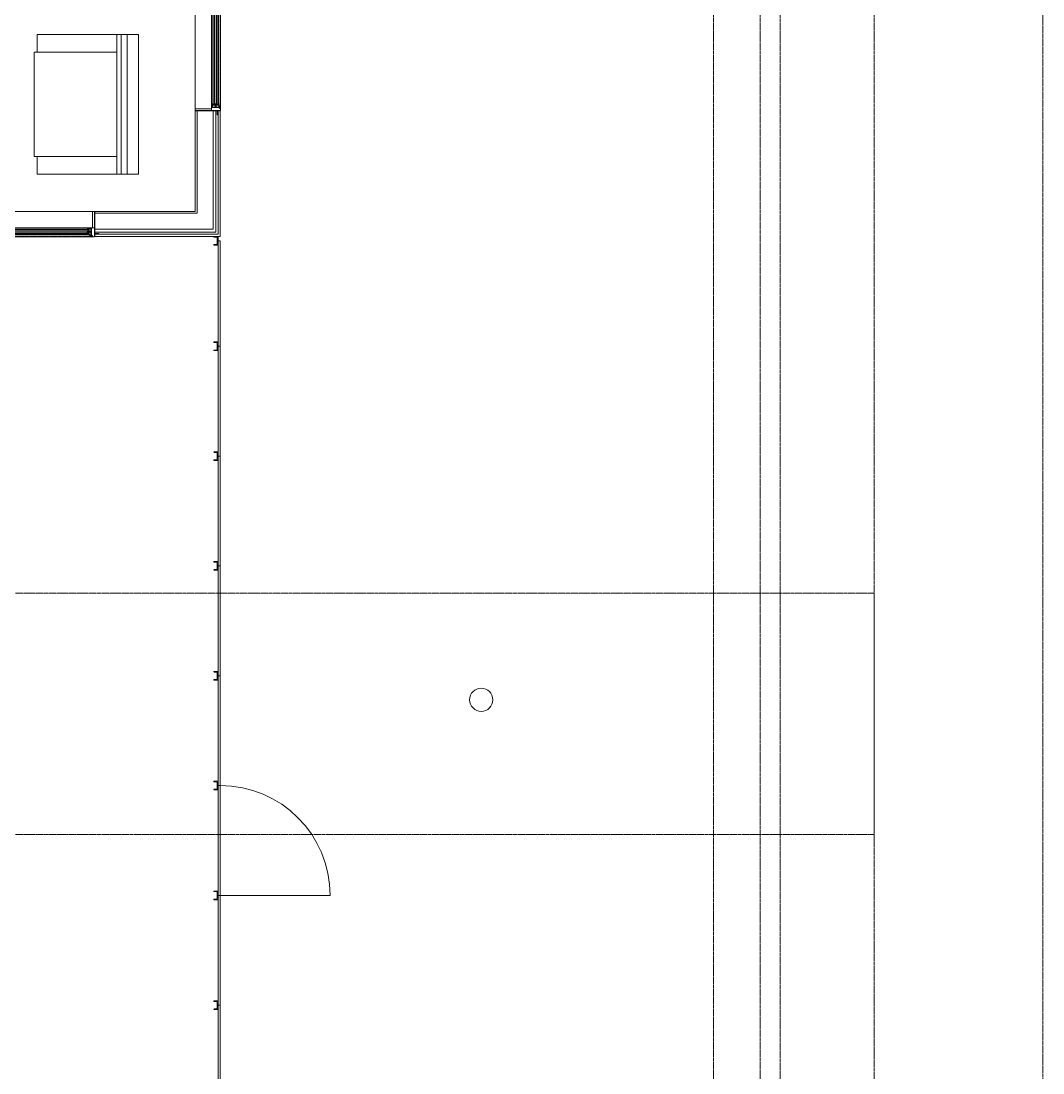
# Model space of a CAD drawing. Header units: inches. Extents: x -4010 to -1814, y 9846 to 12241.
# Drawn here: x -2165.4 to -1813.5, y 10988.2 to 11350.5 of the extents above; entities that cross this region are included whole.
import ezdxf

# ---------------------------------------------------------------- set-up
doc = ezdxf.new("R2010")
doc.units = ezdxf.units.IN
doc.header["$MEASUREMENT"] = 0
for name, pattern in [('Aligning Line 1_8_', [0.25, 0.125, -0.125]), ('Aligning Line 1_8__2_', [0.25, 0.125, -0.125]), ('Dash', [0.25, 0.125, -0.125])]:
    doc.linetypes.add(name, pattern=pattern)
for name, color, linetype, lineweight in [('0-1', 7, 'Continuous', 5), ('0-2', 7, 'Continuous', 9), ('A-DETL-GENF-HDLN-1', 7, 'Dash', 9), ('A-DETL-GENF-HDLN-2', 1, 'Continuous', 18), ('A-DOOR-OPNG-1', 7, 'Continuous', 9), ('A-GLAZ', 151, 'Continuous', 18), ('A-GLAZ-1', 10, 'Continuous', 30), ('A-GLAZ-2', 7, 'Continuous', 9), ('A-GLAZ-CURT-1', 7, 'Continuous', 9), ('A-GLAZ-CWMG-1', 7, 'Continuous', 9), ('A-WALL-1', 7, 'Continuous', 9), ('A-WALL-2', 250, 'Continuous', 18), ('E-LITE-EQPM-1', 7, 'Continuous', 9), ('G-ANNO-SYMB', 111, 'Aligning Line 1_8_', 9), ('G-ANNO-SYMB-1', 147, 'Aligning Line 1_8_', 9), ('G-ANNO-SYMB-2', 147, 'Aligning Line 1_8__2_', 9), ('I-FURN', 30, 'Continuous', 9)]:
    doc.layers.add(name, color=color, linetype=linetype, lineweight=lineweight)

# ---------------------------------------------------------------- blocks, each defined once
blk = doc.blocks.new('Window-Double_Hung-Marvin-Essential - ESDH3066 - 1st Floor-3090114-UNIT PLANS - 1ST FLOOR')
at = {"layer": 'A-DETL-GENF-HDLN-1'}
blk.add_line((16.1, -4.34), (-16.5, -4.34), dxfattribs=at)
at = {"layer": 'A-DETL-GENF-HDLN-2'}
for p, q in [((-17.13, 4.31), (-17.75, 4.31)), ((-17.13, -1.28), (-17.13, 4.31)), ((17.12, 4.31), (17.75, 4.31)), ((17.12, 4.31), (17.12, -1.28)), ((-19.25, -3.36), (-19.25, -3.31)), ((-19.25, -3.31), (-17.9, -3.31)), ((-17.75, -3.36), (-19.25, -3.36)), ((-17.9, -3.31), (-17.9, -3.2)), ((-17.9, -3.2), (-17.75, -3.2)), ((-16.72, -1.31), (-17.75, -1.31)), ((-17.75, -4.41), (-17.75, -1.31)), ((-16.72, -3.9), (-16.72, -1.31)), ((-16.56, -1.66), (-15.34, -1.66)), ((-16.56, -1.66), (-16.56, -2.59)), ((-15.34, -2.59), (-16.56, -2.59)), ((-16.56, -2.88), (-15.34, -2.88)), ((-16.56, -2.88), (-16.56, -3.81)), ((-15.28, -1.77), (-15.94, -1.77)), ((-15.94, -1.77), (-15.94, -2.49)), ((-15.94, -2.49), (-15.28, -2.49)), ((-15.28, -2.99), (-15.94, -2.99)), ((-15.94, -2.99), (-15.94, -3.71)), ((-15.84, -1.79), (-15.84, -2.48)), ((-15.84, -3.01), (-15.84, -3.7)), ((-15.54, -1.92), (-15.54, -2.35)), ((-15.54, -3.13), (-15.54, -3.57)), ((-15.34, -1.66), (-15.28, -1.72)), ((-15.34, -2.59), (-15.28, -2.53)), ((-15.34, -2.88), (-15.28, -2.94)), ((-15.28, -1.72), (-15.28, -1.77)), ((-15.28, -2.49), (-15.28, -2.53)), ((-15.28, -2.94), (-15.28, -2.99)), ((15.34, -1.66), (15.28, -1.72)), ((15.28, -1.72), (15.28, -1.77)), ((15.28, -1.77), (15.94, -1.77)), ((15.28, -2.49), (15.28, -2.53)), ((15.94, -2.49), (15.28, -2.49)), ((15.34, -2.59), (15.28, -2.53)), ((15.34, -2.88), (15.28, -2.94)), ((15.28, -2.94), (15.28, -2.99)), ((15.28, -2.99), (15.94, -2.99)), ((16.56, -1.66), (15.34, -1.66)), ((15.34, -2.59), (16.56, -2.59)), ((16.56, -2.88), (15.34, -2.88)), ((15.54, -1.92), (15.54, -2.35)), ((15.54, -3.13), (15.54, -3.57)), ((15.84, -1.79), (15.84, -2.48)), ((15.84, -3.01), (15.84, -3.7)), ((15.94, -1.77), (15.94, -2.49)), ((15.94, -2.99), (15.94, -3.71)), ((16.56, -1.66), (16.56, -2.59)), ((16.56, -2.88), (16.56, -3.81)), ((16.72, -3.9), (16.72, -1.31)), ((16.72, -1.31), (17.75, -1.31)), ((17.75, -4.41), (17.75, -1.31)), ((17.9, -3.2), (17.75, -3.2)), ((17.75, -3.36), (19.25, -3.36)), ((17.9, -3.31), (17.9, -3.2)), ((19.25, -3.31), (17.9, -3.31)), ((19.25, -3.36), (19.25, -3.31)), ((-17.75, -4.41), (-17.16, -4.41)), ((-17.08, -4), (-17.16, -4.41)), ((-17.08, -4), (-16.19, -4)), ((-16.85, -4.37), (-16.85, -4)), ((-16.3, -4.37), (-16.85, -4.37)), ((-16.38, -3.9), (-16.72, -3.9)), ((-15.34, -3.81), (-16.56, -3.81)), ((-16.38, -4), (-16.38, -3.9)), ((-16.18, -4.14), (-16.3, -4.14)), ((-16.3, -4.14), (-16.3, -4.37)), ((-16.19, -4), (-16.19, -4.09)), ((-16.19, -4.09), (-16.1, -4.09)), ((-16.18, -4.34), (-16.18, -4.14)), ((-16.18, -4.34), (-16.1, -4.34)), ((-16.1, -4.09), (-16.1, -4.34)), ((-15.94, -3.71), (-15.28, -3.71)), ((-15.34, -3.81), (-15.28, -3.75)), ((-15.28, -3.71), (-15.28, -3.75)), ((15.28, -3.71), (15.28, -3.75)), ((15.94, -3.71), (15.28, -3.71)), ((15.34, -3.81), (15.28, -3.75)), ((15.34, -3.81), (16.56, -3.81)), ((16.19, -4.09), (16.1, -4.09)), ((16.1, -4.09), (16.1, -4.34)), ((16.18, -4.34), (16.1, -4.34)), ((16.18, -4.34), (16.18, -4.14)), ((16.18, -4.14), (16.3, -4.14)), ((17.08, -4), (16.19, -4)), ((16.19, -4), (16.19, -4.09)), ((16.3, -4.14), (16.3, -4.37)), ((16.3, -4.37), (16.85, -4.37)), ((16.38, -4), (16.38, -3.9)), ((16.38, -3.9), (16.72, -3.9)), ((16.85, -4.37), (16.85, -4)), ((17.08, -4), (17.16, -4.41)), ((17.75, -4.41), (17.16, -4.41))]:
    blk.add_line(p, q, dxfattribs=at)
at = {"layer": 'A-GLAZ'}
for p, q in [((15.84, -1.79), (-15.84, -1.79)), ((15.84, -1.92), (-15.84, -1.92)), ((15.84, -2.35), (-15.84, -2.35)), ((15.84, -2.48), (-15.84, -2.48)), ((15.84, -3.01), (-15.84, -3.01)), ((15.84, -3.13), (-15.84, -3.13)), ((15.84, -3.57), (-15.84, -3.57)), ((15.84, -3.7), (-15.84, -3.7))]:
    blk.add_line(p, q, dxfattribs=at)
at = {"layer": 'A-GLAZ-1'}
for p, q in [((-17.75, -1.28), (-17.75, 4.31)), ((17.75, 4.31), (17.75, -1.28)), ((-17.75, -4.41), (-17.75, -1.31)), ((17.75, -1.31), (17.75, -4.41))]:
    blk.add_line(p, q, dxfattribs=at)
at = {"layer": 'A-GLAZ-2'}
for p, q in [((-17.75, 4.31), (17.75, 4.31)), ((-17.75, -1.31), (17.75, -1.31)), ((17.75, -4.41), (-17.75, -4.41))]:
    blk.add_line(p, q, dxfattribs=at)
blk = doc.blocks.new('Window-Double_Hung-Marvin-Essential - ESDH3066 - 1st Floor-3090113-UNIT PLANS - 1ST FLOOR')
at = {"layer": 'A-DETL-GENF-HDLN-1'}
blk.add_line((16.1, 4.34), (-16.5, 4.34), dxfattribs=at)
at = {"layer": 'A-DETL-GENF-HDLN-2'}
for p, q in [((-17.75, 4.41), (-17.16, 4.41)), ((-17.75, 4.41), (-17.75, 1.31)), ((-17.08, 4), (-17.16, 4.41)), ((-17.08, 4), (-16.19, 4)), ((-16.85, 4.37), (-16.85, 4)), ((-16.3, 4.37), (-16.85, 4.37)), ((-16.38, 3.9), (-16.72, 3.9)), ((-16.72, 3.9), (-16.72, 1.31)), ((-15.34, 3.81), (-16.56, 3.81)), ((-16.56, 2.87), (-16.56, 3.81)), ((-16.38, 4), (-16.38, 3.9)), ((-16.3, 4.14), (-16.3, 4.37)), ((-16.18, 4.14), (-16.3, 4.14)), ((-16.19, 4.09), (-16.1, 4.09)), ((-16.19, 4), (-16.19, 4.09)), ((-16.18, 4.34), (-16.1, 4.34)), ((-16.18, 4.34), (-16.18, 4.14)), ((-16.1, 4.09), (-16.1, 4.34)), ((-15.94, 2.99), (-15.94, 3.71)), ((-15.94, 3.71), (-15.28, 3.71)), ((-15.84, 3.01), (-15.84, 3.7)), ((-15.34, 3.81), (-15.28, 3.75)), ((-15.28, 3.71), (-15.28, 3.75)), ((15.34, 3.81), (15.28, 3.75)), ((15.28, 3.71), (15.28, 3.75)), ((15.94, 3.71), (15.28, 3.71)), ((15.34, 3.81), (16.56, 3.81)), ((15.84, 3.01), (15.84, 3.7)), ((15.94, 2.99), (15.94, 3.71)), ((16.18, 4.34), (16.1, 4.34)), ((16.1, 4.09), (16.1, 4.34)), ((16.19, 4.09), (16.1, 4.09)), ((16.18, 4.34), (16.18, 4.14)), ((16.18, 4.14), (16.3, 4.14)), ((16.19, 4), (16.19, 4.09)), ((17.08, 4), (16.19, 4)), ((16.3, 4.14), (16.3, 4.37)), ((16.3, 4.37), (16.85, 4.37)), ((16.38, 4), (16.38, 3.9)), ((16.38, 3.9), (16.72, 3.9)), ((16.56, 2.87), (16.56, 3.81)), ((16.72, 3.9), (16.72, 1.31)), ((16.85, 4.37), (16.85, 4)), ((17.08, 4), (17.16, 4.41)), ((17.75, 4.41), (17.16, 4.41)), ((17.75, 4.41), (17.75, 1.31)), ((-19.25, 3.36), (-19.25, 3.31)), ((-17.75, 3.36), (-19.25, 3.36)), ((-19.25, 3.31), (-17.9, 3.31)), ((-17.9, 3.31), (-17.9, 3.2)), ((-17.9, 3.2), (-17.75, 3.2)), ((-16.72, 1.31), (-17.75, 1.31)), ((-17.13, 1.28), (-17.13, -4.31)), ((-16.56, 2.87), (-15.34, 2.87)), ((-15.34, 2.59), (-16.56, 2.59)), ((-16.56, 1.66), (-16.56, 2.59)), ((-16.56, 1.66), (-15.34, 1.66)), ((-15.28, 2.99), (-15.94, 2.99)), ((-15.94, 1.77), (-15.94, 2.49)), ((-15.94, 2.49), (-15.28, 2.49)), ((-15.28, 1.77), (-15.94, 1.77)), ((-15.84, 1.79), (-15.84, 2.48)), ((-15.54, 3.13), (-15.54, 3.57)), ((-15.54, 1.92), (-15.54, 2.35)), ((-15.34, 2.87), (-15.28, 2.94)), ((-15.34, 2.59), (-15.28, 2.53)), ((-15.34, 1.66), (-15.28, 1.72)), ((-15.28, 2.94), (-15.28, 2.99)), ((-15.28, 2.49), (-15.28, 2.53)), ((-15.28, 1.72), (-15.28, 1.77)), ((15.28, 2.94), (15.28, 2.99)), ((15.28, 2.99), (15.94, 2.99)), ((15.34, 2.87), (15.28, 2.94)), ((15.34, 2.59), (15.28, 2.53)), ((15.28, 2.49), (15.28, 2.53)), ((15.94, 2.49), (15.28, 2.49)), ((15.28, 1.72), (15.28, 1.77)), ((15.28, 1.77), (15.94, 1.77)), ((15.34, 1.66), (15.28, 1.72)), ((16.56, 2.87), (15.34, 2.87)), ((15.34, 2.59), (16.56, 2.59)), ((16.56, 1.66), (15.34, 1.66)), ((15.54, 3.13), (15.54, 3.57)), ((15.54, 1.92), (15.54, 2.35)), ((15.84, 1.79), (15.84, 2.48)), ((15.94, 1.77), (15.94, 2.49)), ((16.56, 1.66), (16.56, 2.59)), ((16.72, 1.31), (17.75, 1.31)), ((17.12, -4.31), (17.12, 1.28)), ((17.75, 3.36), (19.25, 3.36)), ((17.9, 3.2), (17.75, 3.2)), ((17.9, 3.31), (17.9, 3.2)), ((19.25, 3.31), (17.9, 3.31)), ((19.25, 3.36), (19.25, 3.31)), ((-17.13, -4.31), (-17.75, -4.31)), ((17.12, -4.31), (17.75, -4.31))]:
    blk.add_line(p, q, dxfattribs=at)
at = {"layer": 'A-GLAZ'}
for p, q in [((15.84, 3.7), (-15.84, 3.7)), ((15.84, 3.57), (-15.84, 3.57)), ((15.84, 3.13), (-15.84, 3.13)), ((15.84, 3.01), (-15.84, 3.01)), ((15.84, 2.48), (-15.84, 2.48)), ((15.84, 2.35), (-15.84, 2.35)), ((15.84, 1.92), (-15.84, 1.92)), ((15.84, 1.79), (-15.84, 1.79))]:
    blk.add_line(p, q, dxfattribs=at)
at = {"layer": 'A-GLAZ-1'}
for p, q in [((-17.75, 4.41), (-17.75, 1.31)), ((17.75, 1.31), (17.75, 4.41)), ((-17.75, 1.28), (-17.75, -4.31)), ((17.75, -4.31), (17.75, 1.28))]:
    blk.add_line(p, q, dxfattribs=at)
at = {"layer": 'A-GLAZ-2'}
for p, q in [((17.75, 4.41), (-17.75, 4.41)), ((-17.75, 1.31), (17.75, 1.31)), ((-17.75, -4.31), (17.75, -4.31))]:
    blk.add_line(p, q, dxfattribs=at)
blk = doc.blocks.new('COURTYARD GATE - COURTYARD GATE-2914216-UNIT PLANS - 1ST FLOOR')
at = {"layer": 'A-DOOR-OPNG-1'}
blk.add_line((-18.91, -2.25), (-18.91, -40.07), dxfattribs=at)
blk.add_arc((-18.91, -2.25), 37.82, 270, 0, dxfattribs=at)
blk = doc.blocks.new('Pathway_Cooper_McGraw-Edison _BSC-BRC_Round - Pathway_Cooper_McGraw-Edison _BSC-BRC_Round-2028611-UNIT PLANS - 1ST FLOOR')
at = {"layer": 'E-LITE-EQPM-1'}
for start, end in [(360, 180), (180, 360)]:
    blk.add_arc((0, 0), 4, start, end, dxfattribs=at)
blk = doc.blocks.new('Horizontal_Siding - Horizontal_Siding-2867907-UNIT PLANS - 1ST FLOOR')
at = {"layer": 'A-GLAZ-CURT-1'}
for p, q in [((18.91, -1.5), (-18.91, -1.5)), ((-18.91, -1.5), (-18.91, -2.25)), ((-18.91, -2.25), (18.91, -2.25)), ((18.91, -2.25), (18.91, -1.5))]:
    blk.add_line(p, q, dxfattribs=at)
blk = doc.blocks.new('Horizontal_Siding - Horizontal_Siding-2867908-UNIT PLANS - 1ST FLOOR')
at = {"layer": 'A-GLAZ-CURT-1'}
for p, q in [((18.16, -1.5), (-18.16, -1.5)), ((-18.16, -1.5), (-18.16, -2.25)), ((-18.16, -2.25), (18.16, -2.25)), ((18.16, -2.25), (18.16, -1.5))]:
    blk.add_line(p, q, dxfattribs=at)
blk = doc.blocks.new('Rectangular Mullion - RAILING POST-2669755-UNIT PLANS - 1ST FLOOR')
at = {"layer": 'A-GLAZ-CWMG-1'}
for p, q in [((-1.5, 0), (-1.5, 1.5)), ((-1.5, 1.5), (1.5, 1.5)), ((-1.22, 1.18), (-1.29, 0.21)), ((1.22, 1.18), (-1.22, 1.18)), ((1.29, 0.21), (1.22, 1.18)), ((1.5, 1.5), (1.5, 0))]:
    blk.add_line(p, q, dxfattribs=at)
for centre, radius, start, end in [((-1.5, 0.21), 0.21, 270, 0.528), ((1.5, 0.21), 0.211, 179.472, 270)]:
    blk.add_arc(centre, radius, start, end, dxfattribs=at)
blk = doc.blocks.new('Rectangular Mullion - RAILING POST-2680127-UNIT PLANS - 1ST FLOOR')
at = {"layer": 'A-GLAZ-CWMG-1'}
for p, q in [((-3, 0), (-3, 1.5)), ((-3, 1.5), (0, 1.5)), ((-2.72, 1.18), (-2.79, 0.21)), ((-0.28, 1.18), (-2.72, 1.18)), ((-0.21, 0.21), (-0.28, 1.18)), ((0, 1.5), (0, 0))]:
    blk.add_line(p, q, dxfattribs=at)
for centre, radius, start, end in [((-3, 0.21), 0.21, 270, 0.528), ((0, 0.21), 0.211, 179.472, 270)]:
    blk.add_arc(centre, radius, start, end, dxfattribs=at)
blk = doc.blocks.new('CTR - 1st Phase - Shell_rvt-1-UNIT PLANS - 1ST FLOOR')
at = {"layer": 'A-WALL-1'}
for p, q in [((-2105.45, 11319.64), (-2105.45, 11284.91)), ((-2099.82, 11319.64), (-2099.85, 11319.64)), ((-2096.82, 11284.91), (-2096.82, 11319.64)), ((-2105.45, 11284.91), (-2140.17, 11284.91)), ((-2096.82, 11277.04), (-2096.82, 11284.91)), ((-2140.17, 11279.32), (-2140.17, 11279.29)), ((-2140.17, 11276.29), (-2096.82, 11276.29)), ((-2096.82, 11276.29), (-2096.82, 11277.04))]:
    blk.add_line(p, q, dxfattribs=at)
at = {"layer": 'A-WALL-2'}
for p, q in [((-2104.82, 11319.64), (-2104.82, 11284.91)), ((-2099.32, 11319.64), (-2099.32, 11284.91)), ((-2098.32, 11319.64), (-2098.32, 11284.91)), ((-2097.57, 11319.64), (-2097.57, 11284.91)), ((-2104.82, 11284.29), (-2140.17, 11284.29)), ((-2104.82, 11284.91), (-2104.82, 11284.29)), ((-2099.32, 11284.91), (-2099.32, 11284.29)), ((-2099.32, 11284.29), (-2099.32, 11278.79)), ((-2098.32, 11284.91), (-2098.32, 11278.79)), ((-2097.57, 11284.91), (-2097.57, 11277.79)), ((-2099.32, 11278.79), (-2140.17, 11278.79)), ((-2098.32, 11277.79), (-2140.17, 11277.79)), ((-2097.57, 11277.04), (-2140.17, 11277.04)), ((-2098.32, 11278.79), (-2098.32, 11277.79)), ((-2097.57, 11277.79), (-2097.57, 11277.04))]:
    blk.add_line(p, q, dxfattribs=at)
at = {"layer": 'G-ANNO-SYMB-1'}
blk.add_line((-1926.95, 12240.76), (-1926.95, 9846.26), dxfattribs=at)
at = {"layer": '0-2'}
for name, p, rotation in [('Window-Double_Hung-Marvin-Essential - ESDH3066 - 1st Floor-3090113-UNIT PLANS - 1ST FLOOR', (-2101.14, 11337.39), 269.9999999999988), ('Horizontal_Siding - Horizontal_Siding-2867908-UNIT PLANS - 1ST FLOOR', (-2099.07, 11256.63), 89.99999999999952), ('Horizontal_Siding - Horizontal_Siding-2867907-UNIT PLANS - 1ST FLOOR', (-2099.07, 11219.56), 89.99999999999952), ('Horizontal_Siding - Horizontal_Siding-2867907-UNIT PLANS - 1ST FLOOR', (-2099.07, 11181.75), 89.99999999999952), ('Horizontal_Siding - Horizontal_Siding-2867907-UNIT PLANS - 1ST FLOOR', (-2099.07, 11143.93), 89.99999999999952), ('Horizontal_Siding - Horizontal_Siding-2867907-UNIT PLANS - 1ST FLOOR', (-2099.07, 11106.11), 89.99999999999952), ('Horizontal_Siding - Horizontal_Siding-2867907-UNIT PLANS - 1ST FLOOR', (-2099.07, 11068.3), 89.99999999999952), ('COURTYARD GATE - COURTYARD GATE-2914216-UNIT PLANS - 1ST FLOOR', (-2099.07, 11068.3), 89.99999999999952), ('Horizontal_Siding - Horizontal_Siding-2867907-UNIT PLANS - 1ST FLOOR', (-2099.07, 11030.48), 89.99999999999952), ('Horizontal_Siding - Horizontal_Siding-2867907-UNIT PLANS - 1ST FLOOR', (-2099.07, 10992.66), 89.99999999999952)]:
    blk.add_blockref(name, p, dxfattribs=dict(at, rotation=rotation))
for name, p in [('Window-Double_Hung-Marvin-Essential - ESDH3066 - 1st Floor-3090114-UNIT PLANS - 1ST FLOOR', (-2157.92, 11280.6)), ('Pathway_Cooper_McGraw-Edison _BSC-BRC_Round - Pathway_Cooper_McGraw-Edison _BSC-BRC_Round-2028611-UNIT PLANS - 1ST FLOOR', (-2006.96, 11116.76))]:
    blk.add_blockref(name, p, dxfattribs=at)
at = {"layer": '0-2', "extrusion": (0, 0, -1), "rotation": 90.0000000000005}
for name, p in [('Rectangular Mullion - RAILING POST-2680127-UNIT PLANS - 1ST FLOOR', (2099.07, 11276.29)), ('Rectangular Mullion - RAILING POST-2669755-UNIT PLANS - 1ST FLOOR', (2099.07, 11238.47)), ('Rectangular Mullion - RAILING POST-2669755-UNIT PLANS - 1ST FLOOR', (2099.07, 11200.66)), ('Rectangular Mullion - RAILING POST-2669755-UNIT PLANS - 1ST FLOOR', (2099.07, 11162.84)), ('Rectangular Mullion - RAILING POST-2669755-UNIT PLANS - 1ST FLOOR', (2099.07, 11125.02)), ('Rectangular Mullion - RAILING POST-2669755-UNIT PLANS - 1ST FLOOR', (2099.07, 11087.21)), ('Rectangular Mullion - RAILING POST-2669755-UNIT PLANS - 1ST FLOOR', (2099.07, 11049.39)), ('Rectangular Mullion - RAILING POST-2669755-UNIT PLANS - 1ST FLOOR', (2099.07, 11011.57))]:
    blk.add_blockref(name, p, dxfattribs=at)
blk = doc.blocks.new('CTR - 1st Phase - Common Walls_rvt-1-UNIT PLANS - 1ST FLOOR')
at = {"layer": 'G-ANNO-SYMB-1'}
for p, q in [((-1910.96, 12240.76), (-1910.96, 9846.26)), ((-1871.64, 12240.76), (-1871.64, 11070.38)), ((-1871.64, 11153.43), (-4009.55, 11153.43)), ((-1871.64, 11153.43), (-1871.64, 9846.26)), ((-1871.64, 11070.38), (-4009.55, 11070.38))]:
    blk.add_line(p, q, dxfattribs=at)
blk = doc.blocks.new('CTR - 1st Phase -Stairs _ Elevators_rvt-1-UNIT PLANS - 1ST FLOOR')
at = {"layer": 'G-ANNO-SYMB-1'}
blk.add_line((-1910.96, 12240.76), (-1910.96, 9846.26), dxfattribs=at)
blk = doc.blocks.new('CTR - 1st Phase - Structure_rvt-1-UNIT PLANS - 1ST FLOOR')
at = {"layer": 'G-ANNO-SYMB-2'}
for p, q in [((-1910.96, 12240.76), (-1910.96, 9846.26)), ((-1904.06, 12122.03), (-1904.06, 9867.01))]:
    blk.add_line(p, q, dxfattribs=at)
blk = doc.blocks.new('Couch-Both_Arms-Generic - 2-1523460-UNIT PLANS - 1ST FLOOR')
at = {"layer": 'I-FURN'}
for p, q in [((-18, 18.5), (18, 18.5)), ((-18, 17.5), (-18, 18.5)), ((18, 18.5), (18, 17.5)), ((-24, 17.5), (-18, 17.5)), ((-24, -10), (-24, 17.5)), ((-18, 17.5), (-18, -10)), ((18, 17.5), (24, 17.5)), ((18, -10), (18, 17.5)), ((24, 17.5), (24, -10)), ((-24, -10), (24, -10)), ((-24, -13.5), (-24, -10)), ((24, -10), (24, -13.5)), ((-24, -11.5), (24, -11.5)), ((-24, -13.5), (24, -13.5)), ((-24, -17.5), (-24, -13.5)), ((24, -13.5), (-24, -13.5)), ((24, -13.5), (24, -17.5)), ((24, -17.5), (-24, -17.5))]:
    blk.add_line(p, q, dxfattribs=at)

msp = doc.modelspace()

# ---------------------------------------------------------------- linework, layer by layer
at = {"layer": 'G-ANNO-SYMB'}
msp.add_line((-1813.52288, 12240.74859), (-1813.52288, 9846.2766), dxfattribs=at)

# ---------------------------------------------------------------- block references
at = {"layer": '0-1'}
msp.add_blockref('CTR - 1st Phase - Shell_rvt-1-UNIT PLANS - 1ST FLOOR', (0, 0), dxfattribs=at)

# ---------------------------------------------------------------- next in the draw order: block references
for name in ['CTR - 1st Phase - Common Walls_rvt-1-UNIT PLANS - 1ST FLOOR', 'CTR - 1st Phase -Stairs _ Elevators_rvt-1-UNIT PLANS - 1ST FLOOR']:
    msp.add_blockref(name, (0, 0), dxfattribs=at)

# ---------------------------------------------------------------- next in the draw order: block references
msp.add_blockref('CTR - 1st Phase - Structure_rvt-1-UNIT PLANS - 1ST FLOOR', (0, 0), dxfattribs=at)

# ---------------------------------------------------------------- next in the draw order: block references
at = {"layer": 'I-FURN', "rotation": 89.99999999995921}
msp.add_blockref('Couch-Both_Arms-Generic - 2-1523460-UNIT PLANS - 1ST FLOOR', (-2142.42374, 11321.78886), dxfattribs=at)

doc.saveas('drawing.dxf')
